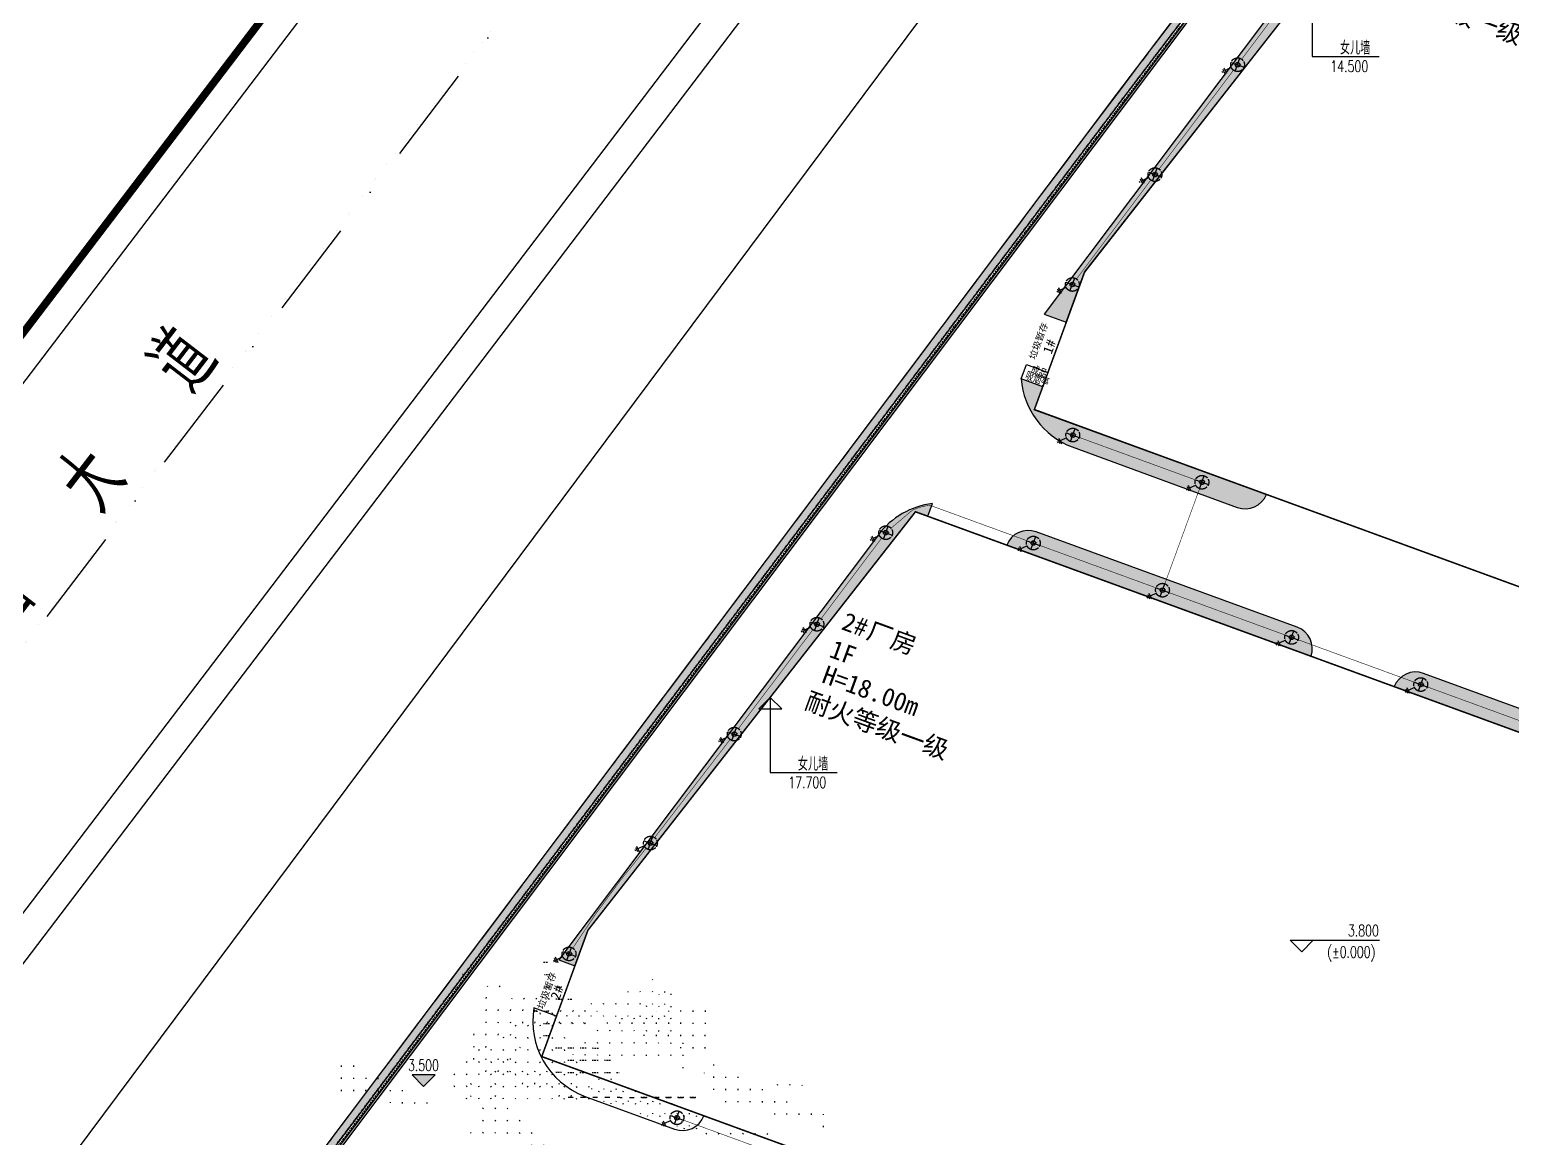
# Model space of a CAD drawing. Extents: x 40587477144 to 40590102100, y 3379967887 to 3381819730.
# Drawn here: x 40588801983 to 40588996090, y 3380267077 to 3380412261 of the extents above; entities that cross this region are included whole.
import ezdxf

# ---------------------------------------------------------------- set-up
doc = ezdxf.new("R2010")
doc.units = 0
doc.header["$LTSCALE"] = 1000
doc.header["$MEASUREMENT"] = 0
for name, pattern in [('CENTER', [50.800000000000004, 31.75, -6.35, 6.35, -6.35]), ('DASH', [0.35, 0.25, -0.1]), ('DASHDOT', [25.399999999999995, 12.7, -6.349999999999999, 0, -6.349999999999999]), ('DOTE', [2.4200000000000004, 2, -0.2, 0.02, -0.2]), ('PHANTOM2', [31.749999999999986, 15.875, -3.174999999999999, 3.174999999999999, -3.174999999999999, 3.174999999999999, -3.174999999999999])]:
    doc.linetypes.add(name, pattern=pattern)
for name, color, linetype in [('0-HX', 1, 'Continuous'), ('A-AXIS-DOTE', 14, 'DOTE'), ('A-CURTAIN', 84, 'Continuous'), ('A-LIN-V', 9, 'Continuous'), ('A-SFCE', 30, 'Continuous'), ('AS-WALL', 40, 'Continuous'), ('JT-路缘石线', 5, 'Continuous'), ('JT-道路中心线', 1, 'DASHDOT'), ('JT-道路名称', 7, 'Continuous'), ('JT-道路红线', 7, 'Continuous'), ('PUB_TEXT', 7, 'Continuous'), ('WIRE-照明', 1, 'Continuous'), ('YD-规划单元', 6, 'PHANTOM2'), ('建-文字', 7, 'Continuous'), ('建-标高', 3, 'Continuous'), ('总-标高', 3, 'Continuous'), ('电气', 7, 'Continuous'), ('高压线', 210, 'Continuous')]:
    doc.layers.add(name, color=color, linetype=linetype)
doc.styles.add('A-STANDARD', font='SIMPLEX', dxfattribs={"bigfont": 'GBCBIG'})
doc.styles.get("Standard").update_dxf_attribs({"font": 'GBENOR', "width": 0.7, "bigfont": 'GBCBIG'})
doc.styles.add('黑体', font='simhei.ttf', dxfattribs={"height": 12})
pattern_1 = [(19.99999999999998, (440.107795715332, 194.2398300170898), (956.275963936384, 2050.740422578524), [240, -48, 64, -48, 240, -960]), (19.99999999999998, (348.5154342651367, 211.9834671020508), (956.275963936384, 2050.740422578524), [160, -120, 240, -120, 160, -800]), (19.99999999999998, (655.8504104614258, 1004.918022155762), (956.275963936384, 2050.740422578524), [200, -80, 200, -1120]), (19.99999999999998, (-205.3501281738281, 1032.003547668457), (956.275963936384, 2050.740422578524), [80, -160, 80, -1280]), (110, (-54.99931335449219, 1086.72677230835), (-2050.740422578524, 956.275963936384), [143.9999999999999, -1456]), (110, (724.3924865722656, 348.7915229797363), (-2050.740422578524, 956.275963936384), [159.9999999999999, -1440]), (110, (881.3766403198242, 1087.002857208252), (-2050.740422578524, 956.275963936384), [159.9999999999999, -1440]), (65.00000000000001, (925.3208694458008, 404.8966331481934), (-547.2322293314808, 1503.508193286057), [160, -2102.7416992]), (154.9999999999999, (534.4087371826172, 262.6162528991699), (-1503.508193286057, -547.2322293314808), [160, -2102.741699199999]), (83.43494882, (877.4794540405273, 395.9972076416016), (-547.2322292444445, 1503.508193285503), [160, -3417.7087632]), (95.96375653, (799.5678939819336, 376.1531410217285), (-547.2322291846804, 1503.508193052025), [159.9999999999999, -6436.969001599999]), (95.96375653, (956.5520477294922, 1114.364471435547), (-547.2322291846804, 1503.508193052025), [128, -6468.969001599999]), (95.96375653, (-24.92916107177734, 1097.671417236328), (-547.2322291846804, 1503.508193052025), [112, -6484.969001599998]), (124.03624347, (649.2170791625977, 321.4299125671387), (-547.2322292935037, 1503.508193012417), [160, -6436.9690016]), (124.03624347, (806.2012252807617, 1059.641246795654), (-547.2322292935037, 1503.508193012417), [128, -6468.9690016]), (124.03624347, (-85.06947326660156, 1075.782127380371), (-547.2322292935037, 1503.508193012417), [112, -6484.9690016]), (136.5650512, (576.7778244018555, 286.5507621765137), (-547.2322299226216, 1503.508193038666), [159.9999999999999, -3417.706876319999])]

# ---------------------------------------------------------------- blocks, each defined once
blk = doc.blocks.new('GGRrrrr')
at = {"layer": 'A-CURTAIN'}
h = blk.add_hatch(dxfattribs=at)
h.set_pattern_fill('草坪或沼泽', color=0, scale=400, angle=19.99999999999998)
h.set_pattern_definition(pattern_1)
h.paths.add_polyline_path([(1393117.320922852, 618300.9193000793), (1393292.936767578, 540880.4741477966), (1330517.002159119, 532866.5696678162), (1241737.975387573, 527102.5202484131), (1161598.890319824, 521245.7613601685), (1240382.850791931, 783371.5528144836), (1244595.073738098, 797109.7279624939), (1261185.678756714, 852563.1131820679), (1335771.367614746, 847453.3053207397), (1355485.375518799, 842594.5098495483), (1380777.422203064, 840861.7712898254), (1392639.610717773, 828900.035358429), (1392845.235137939, 738250.2696037292), (1391845.237701416, 738248.0012702942), (1391806.246421814, 755447.9559936523), (1391306.45426178, 755446.8222770691), (1391785.831069946, 764447.9511528015), (1391640.544288635, 828487.3259391785), (1380332.88168335, 839889.8824043274), (1355330.389472961, 841602.7838134766), (1335616.381584167, 846461.5792884827), (1261914.650527954, 851510.8278846741), (1245552.140869141, 796819.8416023254), (1241339.732727051, 783081.0626220703), (1162974.660324097, 522348.9729347229), (1241669.135520935, 528100.1562232971), (1330421.199440002, 533862.4550628662), (1392290.937599182, 541760.6755371094), (1392117.323532104, 618298.6509666443)])
h.paths.add_polyline_path([(1393076.15146637, 636450.5321846008), (1392076.154045105, 636448.2638511658), (1392062.989784241, 641998.404788971), (1391563.607894897, 641997.2195243835), (1392041.628883362, 650998.2749595642), (1391886.520614624, 720048.3890342712), (1392886.518035889, 720050.6573638916)])
h = blk.add_hatch(dxfattribs=at)
h.set_pattern_fill('草坪或沼泽', color=0, scale=400, angle=19.99999999999998)
h.set_pattern_definition([(19.99999999999998, (440.107795715332, 194.2398300170898), (956.2759639363836, 2050.740422578524), [240, -48, 64, -48, 240, -960]), (19.99999999999998, (348.5154342651367, 211.9834671020508), (956.2759639363836, 2050.740422578524), [160, -120, 240, -120, 160, -800]), (19.99999999999998, (655.8504104614258, 1004.918022155762), (956.2759639363836, 2050.740422578524), [200, -80, 200, -1120]), (19.99999999999998, (-205.3501281738281, 1032.003547668457), (956.2759639363836, 2050.740422578524), [80, -160, 80, -1280]), (110, (-54.99931335449219, 1086.72677230835), (-2050.740422578524, 956.2759639363836), [143.9999999999999, -1456]), (110, (724.3924865722656, 348.7915229797363), (-2050.740422578524, 956.2759639363836), [159.9999999999999, -1440]), (110, (881.3766403198242, 1087.002857208252), (-2050.740422578524, 956.2759639363836), [159.9999999999999, -1440]), (65.00000000000001, (925.3208694458008, 404.8966331481934), (-547.2322293314807, 1503.508193286057), [160, -2102.7416992]), (154.9999999999999, (534.4087371826172, 262.6162528991699), (-1503.508193286057, -547.2322293314807), [160, -2102.741699199999]), (83.43494882, (877.4794540405273, 395.9972076416016), (-547.2322292444445, 1503.508193285503), [160, -3417.7087632]), (95.96375653, (799.5678939819336, 376.1531410217285), (-547.2322291846804, 1503.508193052025), [159.9999999999999, -6436.969001599999]), (95.96375653, (956.5520477294922, 1114.364471435547), (-547.2322291846804, 1503.508193052025), [128, -6468.969001599999]), (95.96375653, (-24.92916107177734, 1097.671417236328), (-547.2322291846804, 1503.508193052025), [112, -6484.969001599998]), (124.03624347, (649.2170791625977, 321.4299125671387), (-547.2322292935037, 1503.508193012417), [160, -6436.9690016]), (124.03624347, (806.2012252807617, 1059.641246795654), (-547.2322292935037, 1503.508193012417), [128, -6468.9690016]), (124.03624347, (-85.06947326660156, 1075.782127380371), (-547.2322292935037, 1503.508193012417), [112, -6484.9690016]), (136.5650512, (576.7778244018555, 286.5507621765137), (-547.232229922622, 1503.508193038667), [159.9999999999999, -3417.706876319999])])
edge = h.paths.add_edge_path()
edge.add_line((1391002.783584595, 755446.1334381104), (1391033.862896324, 755969.2298610318))
edge.add_line((1391033.86289978, 755969.2298622131), (1391484.60933056, 764440.2374043328))
edge.add_line((1391484.609329224, 764440.2374038696), (1391240.917746339, 828322.242167785))
edge.add_line((1391240.917747498, 828322.2421684265), (1380155.065434195, 839501.1268444082))
edge.add_line((1380155.065429688, 839501.1268424988), (1355268.395031075, 841206.093397873))
edge.add_line((1355268.39503479, 841206.0933990479), (1335554.387081419, 846064.8888675765))
edge.add_line((1335554.387077332, 846064.8888664246), (1262206.239214119, 851089.9137592164))
edge.add_line((1262206.239219666, 851089.9137611389), (1173161.430034699, 554852.1791891612))
edge.add_line((1173161.430030823, 554852.1791877747), (1173522.489795612, 554879.6278408373))
edge.add_line((1173522.4897995, 554879.6278419495), (1259298.694751966, 840247.1814245735))
edge.add_line((1259298.694747925, 840247.1814231873), (1260664.251583645, 840250.287743258))
edge.add_line((1260664.251579285, 840250.2877464294), (1260650.720505403, 845748.0085758491))
edge.add_line((1260650.72051239, 845748.0085716248), (1335651.042472096, 845918.1516353745))
edge.add_line((1335651.042472839, 845918.151638031), (1335663.543034486, 840420.7167655955))
edge.add_line((1335663.543029785, 840420.7167663574), (1342663.498677632, 840436.620142065))
edge.add_line((1342663.498680115, 840436.6201400757), (1342656.698541388, 843434.4194341273))
edge.add_line((1342656.698539734, 843434.4194335938), (1345656.684828249, 843441.2245361431))
edge.add_line((1345656.684829712, 843441.2245368958), (1345663.514863657, 840443.5152480957))
edge.add_line((1345663.514862061, 840443.515247345), (1365660.002805453, 840488.87754378))
edge.add_line((1365660.002807617, 840488.8775444031), (1374552.106933233, 839873.2337869616))
edge.add_arc((1367357.655082703, 824128.4532546997), 17310.63983173795, 5.5802626876526915, 65.44234737564938, ccw=False)
edge.add_line((1384586.259040833, 825811.7408561707), (1385552.940604924, 825812.0992239242))
edge.add_line((1385552.940605164, 825812.0992240906), (1390246.63666195, 825822.7249858105))
edge.add_line((1390246.636665344, 825822.72498703), (1390404.911168448, 755445.2751032704))
edge.add_line((1390404.911170959, 755445.2751045227), (1391002.783589707, 755446.1334401162))
h = blk.add_hatch(dxfattribs=at)
h.set_pattern_fill('草坪或沼泽', color=0, scale=400, angle=19.99999999999998)
h.set_pattern_definition(pattern_1)
edge = h.paths.add_edge_path()
edge.add_line((1244511.714828491, 753063.8315238953), (1244495.919566525, 760027.0825533024))
edge.add_line((1244495.91960144, 760027.0825538635), (1267770.087429236, 832316.7940167233))
edge.add_line((1267770.087432861, 832316.7940177917), (1276681.976823113, 832337.0095257644))
edge.add_line((1276681.976821899, 832337.0095252991), (1276681.864180329, 832386.6813997305))
edge.add_arc((1274781.869064331, 832382.3714904785), 1900.000004354328, 0.1299683560727448, 90.13029558499731)
edge.add_line((1274777.548301697, 834282.3665809631), (1273442.691794555, 834279.3309857612))
edge.add_arc((1273670.986663818, 823776.4695892334), 10505.34226203356, 91.24521050012937, 163.5760376897314)
edge.add_line((1263594.306396484, 826746.7777709961), (1241444.485177469, 753056.8738986957))
edge.add_line((1241444.485176086, 753056.8738975525), (1244511.714866437, 753063.8315246797))
h = blk.add_hatch(dxfattribs=at)
h.set_pattern_fill('草坪或沼泽', color=0, scale=400, angle=19.99999999999998)
h.set_pattern_definition(pattern_1)
edge = h.paths.add_edge_path()
edge.add_arc((1251035.08908844, 748479.080696106), 10502.4191854123, 204.9011365285855, 269.0242459533844)
edge.add_line((1250856.24029541, 737978.1844558716), (1273895.891715717, 738030.4470174348))
edge.add_arc((1273887.830123901, 741033.4533042908), 3003.017108624813, 270.1538102820707, 358.1640819205608)
edge.add_line((1276889.305717468, 740937.2446479797), (1244539.388879331, 740863.8629252309))
edge.add_line((1244539.388885498, 740863.8629264832), (1244532.130176988, 744063.8546750674))
edge.add_line((1244532.130172729, 744063.854675293), (1241508.802618243, 744056.9966351244))
h = blk.add_hatch(dxfattribs=at)
h.set_pattern_fill('草坪或沼泽', color=0, scale=400, angle=19.99999999999998)
h.set_pattern_definition(pattern_1)
edge = h.paths.add_edge_path()
edge.add_line((1286673.192825317, 726009.3791160583), (1250273.286475942, 725926.8104894941))
edge.add_arc((1250280.396728516, 722926.0861434937), 3000.732772074907, 90.13576314297943, 179.1608408723139)
edge.add_line((1247279.985809326, 722970.0335731506), (1289679.876683383, 723066.212411882))
edge.add_arc((1286679.696029663, 723008.6534385681), 3000.732725771154, 1.099094388058252, 90.12417214740054)
h = blk.add_hatch(dxfattribs=at)
h.set_pattern_fill('草坪或沼泽', color=0, scale=400, angle=19.99999999999998)
h.set_pattern_definition(pattern_1)
edge = h.paths.add_edge_path()
edge.add_line((1340673.053886414, 726131.8710365295), (1304273.147523377, 726049.3024029064))
edge.add_arc((1304280.257789612, 723048.5780677795), 3000.732761440782, 90.13576303030504, 179.160840893651)
edge.add_line((1301279.846862793, 723092.5254974365), (1343679.737787056, 723188.7043322843))
edge.add_arc((1340679.557159424, 723131.1453666687), 3000.732717909149, 1.099094208299572, 90.12417308169158)
h = blk.add_hatch(dxfattribs=at)
h.set_pattern_fill('草坪或沼泽', color=0, scale=400, angle=19.99999999999998)
h.set_pattern_definition(pattern_1)
edge = h.paths.add_edge_path()
edge.add_line((1213241.468276978, 651742.6384086609), (1213230.245631259, 656690.0771190752))
edge.add_line((1213230.245628357, 656690.0771179199), (1234555.110030854, 722941.168785134))
edge.add_line((1234555.110023499, 722941.1687889099), (1236280.014089942, 722945.0815126264))
edge.add_line((1236280.014099121, 722945.0815086365), (1236275.950220798, 724736.6308973046))
edge.add_arc((1241091.393806458, 715405.9554367065), 10500.00008225838, 117.2976864888419, 163.2701943690267)
edge.add_line((1231035.828521729, 718428.4722938538), (1210989.765795253, 651737.5307025709))
edge.add_line((1210989.765800476, 651737.5307044983), (1213241.468278664, 651742.6384090135))
h = blk.add_hatch(dxfattribs=at)
h.set_pattern_fill('草坪或沼泽', color=0, scale=400, angle=19.99999999999998)
h.set_pattern_definition(pattern_1)
edge = h.paths.add_edge_path()
edge.add_arc((1220429.906616211, 646659.3443145752), 10502.36725285113, 190.5551207995654, 269.0246204464354)
edge.add_line((1220251.127334595, 636158.4988288879), (1232876.804333863, 636187.1385668392))
edge.add_arc((1232869.683876038, 639187.8729019165), 3000.742783217569, 270.1359572156081, 359.1610467982657)
edge.add_line((1235870.104980469, 639143.9361076355), (1213270.16315967, 639092.6709738355))
edge.add_line((1213270.163154602, 639092.6709747314), (1213257.346861058, 644742.6564221524))
edge.add_line((1213257.346862793, 644742.6564216614), (1210105.248521833, 644735.5062795302))
at = {"layer": 'A-CURTAIN', "color": 0}
for points in [[(1245552.140869141, 796819.8416023254), (1241339.732727051, 783081.0626220703), (1162974.660324097, 522348.9729347229), (1241669.135520935, 528100.1562232971), (1330421.199440002, 533862.4550628662), (1392290.937599182, 541760.6755371094), (1392117.323532104, 618298.6509666443), (1393117.320922852, 618300.9193000793), (1393292.936767578, 540880.4741477966), (1330517.002159119, 532866.5696678162), (1241737.975387573, 527102.5202484131), (1161598.890319824, 521245.7613601685), (1240382.850791931, 783371.5528144836), (1244595.073738098, 797109.7279624939)], [(1262206.239219666, 851089.9137611389), (1173161.430030823, 554852.1791877747), (1173522.4897995, 554879.6278419495), (1259298.694747925, 840247.1814231873)]]:
    blk.add_lwpolyline(points, dxfattribs=at)
for points in [[(1244511.714828491, 753063.8315238953), (1244495.91960144, 760027.0825538635), (1267770.087432861, 832316.7940177917), (1276681.976821899, 832337.0095252991), (1276681.864181519, 832386.6814002991, 0.4142152351523207), (1274777.548301697, 834282.3665809631), (1273442.691795349, 834279.330986023, 0.3265163471127786), (1263594.306396484, 826746.7777709961), (1241444.485176086, 753056.8738975525)], [(1286673.192825317, 726009.3791160583), (1250273.286476135, 725926.8104896545, 0.4092385435631795), (1247279.985809326, 722970.0335731506), (1289679.876663208, 723066.2124137878, 0.4092385437160415)], [(1340673.053886414, 726131.8710365295), (1304273.147521973, 726049.3024024963, 0.4092385442458439), (1301279.846862793, 723092.5254974365), (1343679.737785339, 723188.7043304443, 0.4092385493910953)], [(1213241.468276978, 651742.6384086609), (1213230.245628357, 656690.0771179199), (1234555.110023499, 722941.1687889099), (1236280.014099121, 722945.0815086365), (1236275.950218201, 724736.630897522, 0.2033273801087603), (1231035.828521729, 718428.4722938538), (1210989.765800476, 651737.5307044983)], [(1210105.248519897, 644735.5062789917, 0.3564257198133136), (1220251.127334595, 636158.4988288879), (1232876.804328918, 636187.1385650635, 0.4092386039449073), (1235870.104980469, 639143.9361076355), (1213270.163154602, 639092.6709747314), (1213257.346862793, 644742.6564216614), (1210105.248519897, 644735.5062789917)]]:
    blk.add_lwpolyline(points, format="xyb", close=True, dxfattribs=at)
blk.add_lwpolyline([(1241509.020378113, 744056.9971313477, 0.2873268089435856), (1250856.24029541, 737978.1844558716), (1273895.891716003, 738030.4470176697, 0.4040783612994883), (1276889.305717468, 740937.2446479797), (1244539.388885498, 740863.8629264832), (1244532.130172729, 744063.854675293), (1241508.802619934, 744056.996635437)], format="xyb", dxfattribs=at)
blk = doc.blocks.new('G$CD8C487B3')
at = {"layer": 'A-LIN-V'}
blk.add_lwpolyline([(-829.9999923706055, 1420.000015258789), (1170.000009536743, 1420.000015258789), (1170.000015258789, -1579.999984741211), (-829.9999923706055, -1579.999984741211)], close=True, dxfattribs=at)
at = {"layer": '建-文字', "style": 'A-STANDARD'}
for s, p in [('成品', (131.3953342437744, -770.7031173706055)), ('吸烟亭', (1076.070449829102, -1170.814247131348))]:
    blk.add_text(s, height=1057.777777777778, rotation=89.99999981319148, dxfattribs=at).set_placement(p)
blk = doc.blocks.new('G$C8544DC05')
at = {"layer": 'A-AXIS-DOTE'}
for points in [[(-0.4500000402331352, -1.499999985098839), (0.4499999657273293, -1.49999999627471)], [(-5.21540641784668e-08, -1.949999995529652), (-7.450580596923828e-09, -1.049999989569187)]]:
    blk.add_lwpolyline(points, dxfattribs=at)
at = {"layer": 'A-LIN-V', "linetype": 'DASH', "ltscale": 0.001}
blk.add_circle((-3.725290298461914e-08, -1.49999999627471), 0.4500000024073871, dxfattribs=at)
at = {"layer": 'A-LIN-V'}
blk.add_circle((-3.725290298461914e-08, -1.49999999627471), 0.1500000024073871, dxfattribs=at)
at = {"layer": '建-文字', "style": 'A-STANDARD'}
blk.add_text('路灯', height=0.1762962962962963, dxfattribs=at).set_placement((-0.120827428996563, -1.579730201512575))
blk = doc.blocks.new('dq 路灯接地极')
at = {"color": 220}
for p, q in [((-267.5210595726967, 267.5210595727549), (3.492459654808044e-10, -2.91038304567337e-10)), ((-118.8982486824971, -118.8982486826717), (118.8982486828463, 118.8982486826717)), ((-29.72456216241699, -148.6228108615032), (148.6228108616779, 29.7245621625334)), ((89.17368652846199, -148.6228108696523), (148.6228108697105, -89.17368652834557))]:
    blk.add_line(p, q, dxfattribs=at)

msp = doc.modelspace()

# ---------------------------------------------------------------- hatches: boundary and pattern name
at = {"layer": '建-标高'}
msp.add_hatch(color=8, dxfattribs=at).paths.add_polyline_path([(40588853561.52043, 3380273879.753905), (40588855061.52043, 3380275379.753905), (40588852061.52043, 3380275379.753905)], flags=17)

# ---------------------------------------------------------------- linework, layer by layer
at = {"layer": '0-HX', "linetype": 'CENTER', "ltscale": 0.2}
msp.add_lwpolyline([(40589102903.39727, 3380393980.898591), (40589095901.25062, 3380409302.927993), (40589072763.1992, 3380419662.492842), (40589055939.52459, 3380431029.725266), (40588987705.92024, 3380461579.853973), (40588952987.59171, 3380415266.100388), (40588944290.63148, 3380403827.430825), (40588779839.89058, 3380185028.900704), (40588857072.09171, 3380162853.200386), (40588942380.7917, 3380137607.100389), (40589004062.6917, 3380123451.400389)], close=True, dxfattribs=at)
at = {"layer": 'A-SFCE', "linetype": 'DASH'}
for points in [[(40589025951.37126, 3380186275.2518), (40589003426.25967, 3380124623.454611), (40588942634.76333, 3380138574.811246), (40588857351.97223, 3380163813.243817), (40588781511.9806, 3380185589.19868), (40588945088.35341, 3380403224.398946), (40588953785.69232, 3380414663.566556), (40588988026.6974, 3380460340.577489), (40589055451.62602, 3380430152.515933), (40589072275.30073, 3380418785.283481), (40589090064.51016, 3380410820.547568), (40589095148.45755, 3380408544.319479), (40589101823.27242, 3380393938.554342), (40589079845.21558, 3380333784.059697), (40589076285.38078, 3380325498.369755)], [(40589025669.58956, 3380186378.203611), (40589003235.33006, 3380124975.070877), (40588942710.9548, 3380138865.124507), (40588857435.93637, 3380164101.256846), (40588782013.6076, 3380185757.288075), (40588945327.669, 3380403043.488082), (40588954025.12258, 3380414482.806521), (40588988122.93053, 3380459968.794543), (40589055305.25648, 3380429889.353124), (40589072128.93118, 3380418522.120672), (40589089941.9182, 3380410546.738856), (40589094922.61964, 3380408316.736924), (40589101499.23495, 3380393925.851067), (40589079566.29146, 3380333894.832758), (40589076009.74367, 3380325616.793515)]]:
    msp.add_lwpolyline(points, dxfattribs=at)
at = {"layer": 'AS-WALL', "color": 20, "true_color": 0xf72408, "const_width": 200.0000000000001}
for points in [[(40589037546.93532, 3380324808.789411), (40589037443.98352, 3380324527.007708), (40588933513.49963, 3380362499.063575), (40588940089.80981, 3380380498.591922), (40588986894.22903, 3380440305.243856), (40589068809.96548, 3380410376.499106), (40589068707.01373, 3380410094.717414), (40589071336.97633, 3380409133.833927), (40589071439.92815, 3380409415.615627), (40589083697.43195, 3380404937.212323), (40589052331.45008, 3380319087.720896), (40589040108.26343, 3380323660.051459), (40589040176.89791, 3380323847.90593)], [(40588869025.76086, 3380277785.006165), (40588875070.15326, 3380294328.662395), (40588917954.58961, 3380349126.363404), (40589046188.65929, 3380302274.746078), (40589017430.78959, 3380223563.724436)]]:
    msp.add_lwpolyline(points, close=True, dxfattribs=at)
at = {"layer": 'JT-路缘石线', "color": 8, "ltscale": 10}
for p, q in [((40588863598.5928, 3380378664.6), (40588939915.30733, 3380479039.945292)), ((40588786771.6928, 3380277739), (40588863591.2928, 3380378654.9)), ((40588863591.2928, 3380378654.9), (40588863593.6928, 3380378658.2)), ((40588863593.6928, 3380378658.2), (40588863596.1928, 3380378661.4)), ((40588863596.1928, 3380378661.4), (40588863598.5928, 3380378664.6))]:
    msp.add_line(p, q, dxfattribs=at)
msp.add_lwpolyline([(40588681893.90403, 3380208139.30594), (40588753273.29281, 3380303080.9), (40588830165.2928, 3380404092), (40588880353.4928, 3380470101.9), (40588889768.2928, 3380482661.1)], dxfattribs=at)
at = {"layer": 'JT-道路中心线', "color": 8, "flags": 128}
msp.add_lwpolyline([(40588681893.90403, 3380173190.251926), (40588770022.49281, 3380290410), (40588846880.09281, 3380391375.9), (40588897115.19281, 3380457447.5), (40588930631.06994, 3380502157.2)], dxfattribs=at)
at = {"layer": 'JT-道路红线', "color": 8, "const_width": 1000}
msp.add_lwpolyline([(40588681893.90403, 3380214796.220332), (40588750082.99281, 3380305494.4), (40588826981.49281, 3380406514.1), (40588877160.7928, 3380472512.2), (40588886237.99281, 3380484621.1)], dxfattribs=at)
at = {"layer": 'JT-道路红线', "color": 8}
msp.add_lwpolyline([(40588681893.90403, 3380131584.317257), (40588789961.99281, 3380275325.5), (40588866774.2928, 3380376231.9), (40588866777.2928, 3380376235.7), (40588866780.1928, 3380376239.6), (40588866783.0928, 3380376243.4), (40588920355.7928, 3380446704.8)], dxfattribs=at)
at = {"layer": 'WIRE-照明', "linetype": 'Continuous', "const_width": 70}
for points in [[(40588960657.8604, 3380408388.414422), (40588970391.46387, 3380421338.200638)], [(40588949842.74538, 3380393999.76308), (40588959576.3489, 3380406949.549275)], [(40588939027.63038, 3380379611.111738), (40588948761.23389, 3380392560.897936)], [(40588939389.4813, 3380358861.676636), (40588954605.69312, 3380353302.279393)], [(40588950595.14496, 3380339702.720441), (40588955142.18285, 3380352148.078861)], [(40588914746.98512, 3380346973.26049), (40588917530.86498, 3380349323.402025)], [(40588919848.92802, 3380349977.973919), (40588932533.88708, 3380345343.395521)], [(40588905587.43403, 3380335121.5871), (40588913518.51837, 3380345673.264741)], [(40588934224.73263, 3380344725.627995), (40588949440.94444, 3380339166.230746)], [(40588951131.63465, 3380338548.519947), (40588966347.84647, 3380332989.122698)], [(40588894772.31902, 3380320732.935757), (40588904505.92252, 3380333682.721958)], [(40588968038.53668, 3380332371.411898), (40588983254.7485, 3380326812.014651)], [(40588984945.43871, 3380326194.303843), (40589000161.65054, 3380320634.9066)], [(40588883805.28995, 3380306458.399924), (40588893682.84769, 3380319300.123048)], [(40588887564.76015, 3380269467.824612), (40588902780.97197, 3380263908.427358)]]:
    msp.add_lwpolyline(points, dxfattribs=at)
for points in [[(40588919848.92802, 3380349977.973918, 0.08522094134198098), (40588917530.86498, 3380349323.402025)], [(40588882678.02399, 3380305055.61463, 0.03068284079671682), (40588873086.00844, 3380291994.547372)]]:
    msp.add_lwpolyline(points, format="xyb", dxfattribs=at)
at = {"layer": 'YD-规划单元', "color": 8, "ltscale": 2, "const_width": 1, "flags": 128}
msp.add_lwpolyline([(40588931259.59709, 3380502157.2), (40588913507.6928, 3380477547.2), (40588847737.2928, 3380393357.8), (40588757808.39281, 3380274194.2), (40588689787.0928, 3380183824), (40588681893.90403, 3380173332.789425)], dxfattribs=at)
at = {"layer": '建-标高', "color": 8}
for p, q in [((40588969903.48032, 3380418594.477855), (40588969903.48032, 3380408747.145233)), ((40588969903.48032, 3380408747.145233), (40588978645.68456, 3380408747.145233)), ((40588898940.07009, 3380324826.112896), (40588897440.07009, 3380323326.112896)), ((40588898940.07009, 3380324826.112896), (40588900440.07009, 3380323326.112896)), ((40588898940.07009, 3380324826.112896), (40588898940.07009, 3380314978.780274)), ((40588897440.07009, 3380323326.112896), (40588900440.07009, 3380323326.112896)), ((40588898940.07009, 3380314978.780274), (40588907682.27432, 3380314978.780274)), ((40588853561.52043, 3380273879.753905), (40588852061.52043, 3380275379.753905)), ((40588855061.52043, 3380275379.753905), (40588852061.52043, 3380275379.753905)), ((40588853561.52043, 3380273879.753905), (40588855061.52043, 3380275379.753905))]:
    msp.add_line(p, q, dxfattribs=at)
at = {"layer": '总-标高', "color": 8}
for p, q in [((40588968512.1748, 3380291517.852776), (40588967012.1748, 3380293017.852776)), ((40588967012.1748, 3380293017.852776), (40588978712.1748, 3380293017.852776)), ((40588968512.1748, 3380291517.852776), (40588970012.1748, 3380293017.852776))]:
    msp.add_line(p, q, dxfattribs=at)
at = {"layer": '高压线', "color": 8}
msp.add_lwpolyline([(40588681893.90403, 3380096223.224099), (40588984550.11669, 3380502157.2)], dxfattribs=at)

# ---------------------------------------------------------------- block references
at = {"color": 8, "rotation": 339.7997433640027}
msp.add_blockref('GGRrrrr', (40587509701.81955, 3380096947.084455), dxfattribs=at)
at = {"layer": 'A-LIN-V', "color": 8, "xscale": 2000, "yscale": 2000, "zscale": 2000, "rotation": 339.9297142500761}
for p in [(40588961146.62258, 3380410486.798872), (40588950331.50758, 3380396098.14753), (40588939516.39257, 3380381709.496187), (40588939573.65413, 3380361988.349052), (40588956480.55615, 3380355811.241004), (40588915088.79205, 3380349210.514335), (40588934408.90546, 3380347852.300412), (40588951315.80748, 3380341675.192363), (40588906076.19621, 3380337219.971551), (40588968222.70951, 3380335498.084315), (40588985129.61154, 3380329320.97626), (40588895261.08121, 3380322831.32021), (40588884286.0923, 3380308562.836815), (40588873630.8512, 3380294054.017513), (40588887748.93298, 3380272594.497032)]:
    msp.add_blockref('G$C8544DC05', p, dxfattribs=at)
at = {"layer": 'A-LIN-V', "color": 8, "rotation": 249.9297116287758}
msp.add_blockref('G$CD8C487B3', (40588933679.39749, 3380367090.98887), dxfattribs=at)
at = {"layer": '电气', "color": 120, "xscale": 2.4, "yscale": 2.4, "zscale": 2.4, "rotation": 249.9300384205688}
for p in [(40588958477.57146, 3380406906.890877, -8.871785753038628), (40588947662.45647, 3380392518.239526, -8.871785753038628), (40588936847.34145, 3380378129.588192, -8.871785753038628), (40588936904.60302, 3380358408.441049, -8.871785753038628), (40588953811.50504, 3380352231.333, -8.871785753038628), (40588912419.74094, 3380345630.606331, -8.871785753038628), (40588931739.85435, 3380344272.392408, -8.871785753038628), (40588948659.9929, 3380338090.44826, -8.871785753038628), (40588903407.14509, 3380333640.063545, -8.871785753038628), (40588965553.6584, 3380331918.176305, -8.871785753038628), (40588982460.56043, 3380325741.068256, -8.871785753038628), (40588892592.02974, 3380319251.411755, -8.871785753038628), (40588881617.04118, 3380304982.928809, -8.871785753038628), (40588870961.8001, 3380290474.10952, -8.871785753038628), (40588885079.88187, 3380269014.589028, -8.871785753038628)]:
    msp.add_blockref('dq 路灯接地极', p, dxfattribs=at)

# ---------------------------------------------------------------- texts
at = {"layer": 'JT-道路名称', "color": 8}
msp.add_text('东   西   大   道', height=8399.999999999995, rotation=52.48442106939716, dxfattribs=at).set_placement((40588787562.00131, 3380317099.861443))
at = {"layer": 'PUB_TEXT', "color": 8, "style": '黑体', "width": 1.1}
for s, height, p in [('垃圾暂存', 840.0000000000002, (40588933580.11397, 3380368987.595857)), ('1#', 1260, (40588935751.40659, 3380369666.346372)), ('垃圾暂存', 840.0000000000002, (40588869206.42943, 3380283913.505292)), ('2#', 1260, (40588871296.26852, 3380285087.631587))]:
    msp.add_text(s, height=height, rotation=69.79962398826267, dxfattribs=at).set_placement(p)
at = {"layer": '建-文字', "color": 8, "style": '黑体'}
for s, p in [('耐火等级一级', (40588978364.3995, 3380417026.95876)), ('2#', (40588908112.5425, 3380333780.010089)), ('厂房', (40588911363.31165, 3380332592.308627)), ('1F', (40588906520.21233, 3380330156.415587)), ('H=18.00m', (40588905545.41509, 3380326818.230539)), ('耐火等级一级', (40588903267.737, 3380323409.979968))]:
    msp.add_text(s, height=2406.437768240343, rotation=339.9297114345931, dxfattribs=at).set_placement(p)
at = {"layer": '建-标高', "color": 8, "style": 'A-STANDARD'}
for p in [(40588973520.42337, 3380408991.657919), (40588902557.01314, 3380315223.29296)]:
    msp.add_text('女儿墙', height=1762.962962962963, dxfattribs=at).set_placement(p)
at = {"layer": '建-标高', "color": 8, "style": 'A-STANDARD', "width": 0.7058823529411765}
for s, p in [('14.500', (40588972273.20115, 3380406716.657919)), ('17.700', (40588901309.79092, 3380312948.29296)), ('3.500', (40588851511.52043, 3380275904.753905))]:
    msp.add_text(s, height=1487.5, dxfattribs=at).set_placement(p)
at = {"layer": '总-标高', "color": 8, "style": 'A-STANDARD', "width": 0.7058823529411765}
for s, p in [('3.800', (40588974562.1748, 3380293542.852776)), ('(%%P0.000)', (40588971862.1748, 3380290722.019443))]:
    msp.add_text(s, height=1487.5, dxfattribs=at).set_placement(p)

doc.saveas('drawing.dxf')
